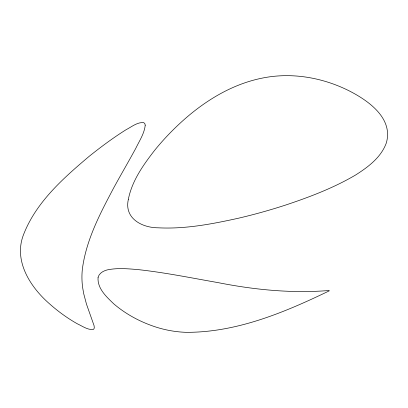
<?xml version="1.0" encoding="UTF-8"?>
<svg xmlns="http://www.w3.org/2000/svg" width="408" height="408" viewBox="0 0 408 408"><rect width="100%" height="100%" fill="white"/><g stroke="black" fill="none" stroke-linecap="round" stroke-linejoin="round"><path stroke-width="0.61" d="M98.083 277.328C97.114 288.425 106.529 296.897 113.837 303.914C126.699 314.889 141.989 322.84 158.136 327.752A86.282 64.892 17 0 0 186.124 332.331C236.614 332.561 284.575 312.416 329.276 290.843L328.986 290.511C291.812 293.515 254.475 289.823 217.954 282.601C191.184 277.914 164.511 272.437 137.46 269.545C127.337 268.714 116.999 267.781 106.978 269.969C103.127 271.045 99.21 273.207 98.083 277.328M128.296 199.614C124.165 218.407 141.923 227.756 158.131 227.807C185.232 229.22 212.14 224.023 238.476 218.209A1791.916 997.254 84.9 0 0 286.299 204.831C310.131 196.85 333.8 187.823 355.526 175.047C368.057 167.107 381.046 157.483 386.31 143.014C393.618 117.994 367.751 100.235 348.616 90.576C322.31 77.505 291.853 72.211 262.874 77.979C230.836 84.237 202.378 102.332 178.826 124.394A329.919 238.16 -1.4 0 0 154.489 150.521C143.131 165.179 131.85 181.045 128.296 199.614M145.228 125.174C144.361 133.63 139.327 140.949 135.721 148.446C128.489 161.767 120.814 174.833 113.572 188.149C100.026 213.71 86.073 240.134 82.36 269.224A132.044 97.186 13.9 0 0 82.717 288.017L83.717 293.714L86.471 304.108L94.049 325.574L94.289 327.466L94.003 328.807L93.106 329.562C87.363 329.894 82.299 326.079 77.285 323.779C67.305 318.138 57.987 311.355 49.424 303.731C30.544 287.293 13.745 261.487 23.139 235.676C35.501 202.73 62.893 178.531 89.112 156.381C100.97 146.865 113.205 137.787 126.092 129.703C131.595 126.898 137.124 122.099 143.641 122.589L144.789 123.517L145.228 125.174"/></g></svg>
